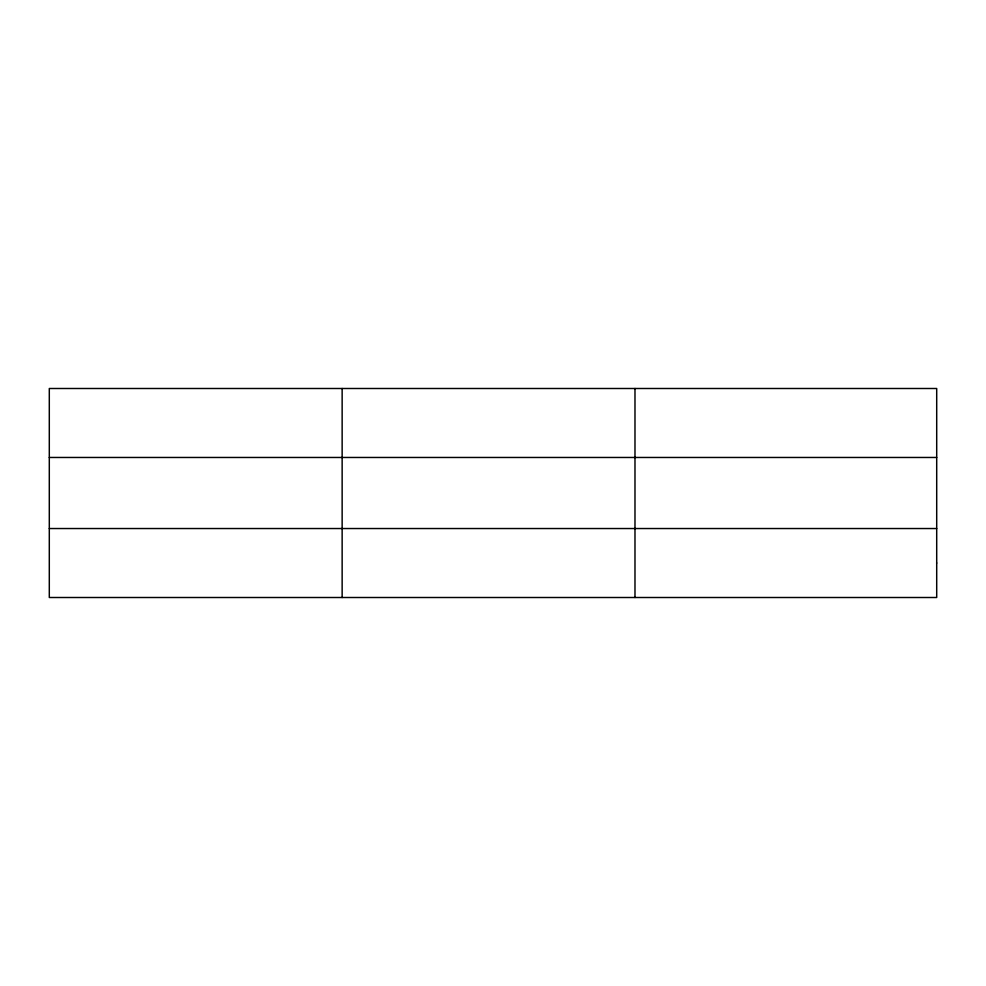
<?xml version="1.0" encoding="UTF-8"?>
<svg xmlns="http://www.w3.org/2000/svg" width="986" height="986" viewBox="0 0 986 986"><rect width="100%" height="100%" fill="white"/><g stroke="black" fill="none" stroke-linecap="round" stroke-linejoin="round"><path stroke-width="1.48" d="M342.142 597.504L342.142 388.496M634.984 597.504L634.984 388.496M49.3 457.467L936.7 457.467M49.3 528.533L936.7 528.533M936.7 563.018L936.7 597.504L49.3 597.504L49.3 388.496L936.7 388.496L936.7 563.018"/></g></svg>
